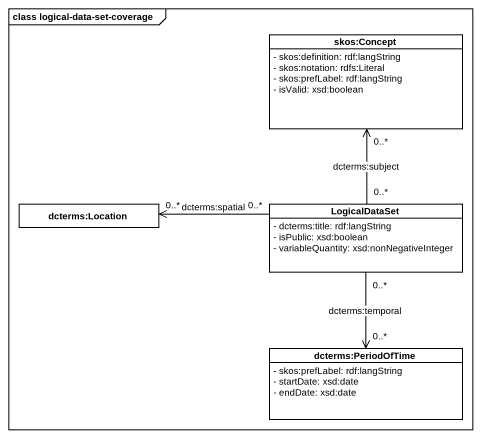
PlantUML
@startuml
mainframe class logical-data-set-coverage
hide circle
hide empty members
skinparam classAttributeIconSize 0
class "skos:Concept" as skos_Concept #FFFFFF {
  - skos:definition: rdf:langString
  - skos:notation: rdfs:Literal
  - skos:prefLabel: rdf:langString
  - isValid: xsd:boolean
}
class "dcterms:Location" as dcterms_Location #FFFFFF
class LogicalDataSet #FFFFFF {
  - dcterms:title: rdf:langString
  - isPublic: xsd:boolean
  - variableQuantity: xsd:nonNegativeInteger
}
class "dcterms:PeriodOfTime" as dcterms_PeriodOfTime #FFFFFF {
  - skos:prefLabel: rdf:langString
  - startDate: xsd:date
  - endDate: xsd:date
}
LogicalDataSet "0..*" -up-> "0..*" skos_Concept : dcterms:subject
LogicalDataSet "0..*" -left-> "0..*" dcterms_Location : dcterms:spatial
LogicalDataSet "0..*" --> "0..*" dcterms_PeriodOfTime : dcterms:temporal
@enduml
